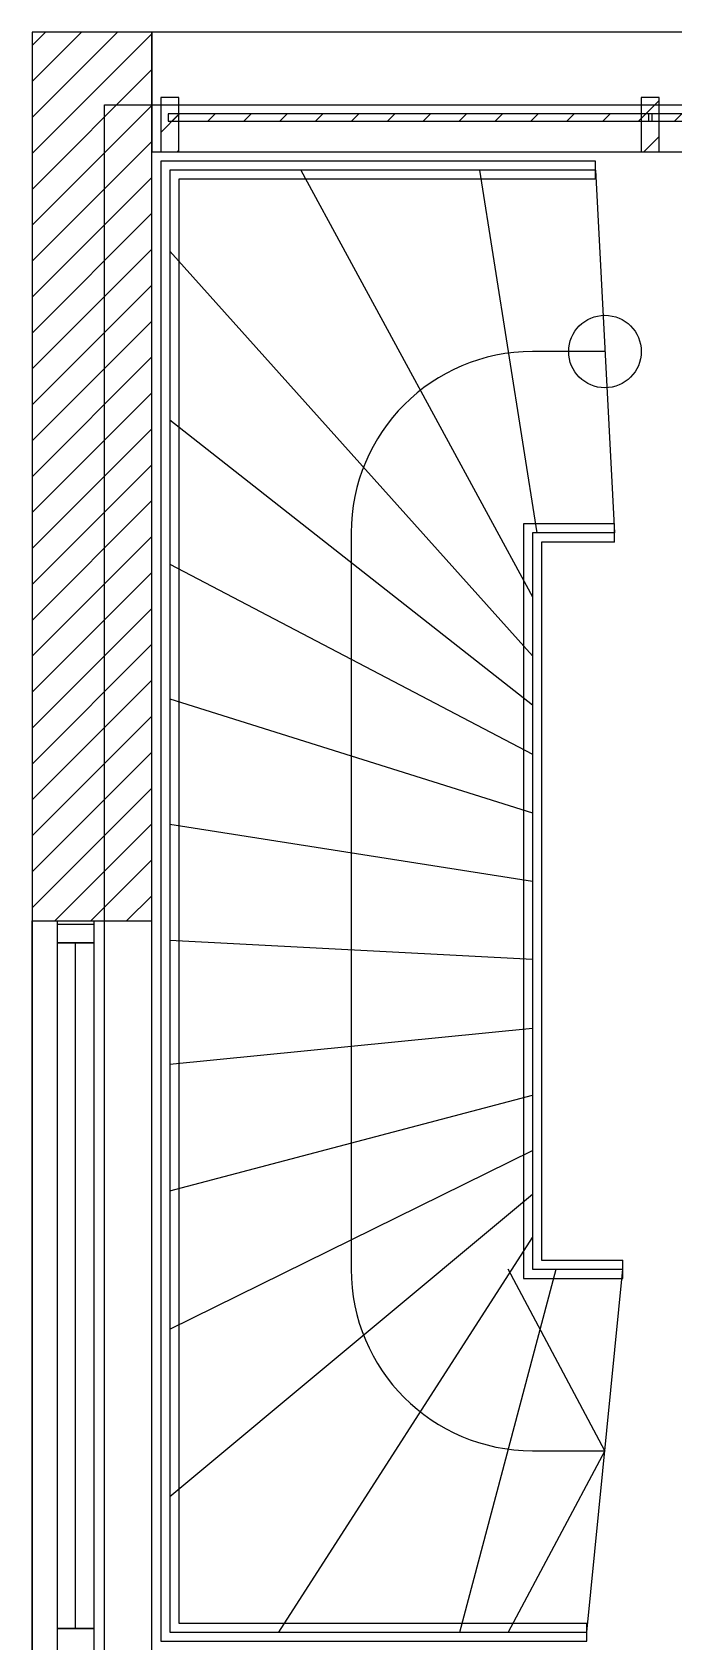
# Model space of a CAD drawing. Header units: millimetres. Extents: x -214 to 77166, y -5099 to 21069.
# Drawn here: x 59096 to 60866, y 14703 to 19139 of the extents above; entities that cross this region are included whole.
import ezdxf

# ---------------------------------------------------------------- set-up
doc = ezdxf.new("R2010")
doc.units = ezdxf.units.MM
doc.header["$MEASUREMENT"] = 0
for name, color, linetype in [('A-01SC-----', 7, 'Continuous'), ('A-01SC-----Ytterväggar2', 7, 'Continuous'), ('A-01SH-----', 1, 'Continuous'), ('A-01SZ-----', 1, 'Continuous'), ('A-42-------', 1, 'Continuous')]:
    doc.layers.add(name, color=color, linetype=linetype)
pattern_1 = [(45, (0, 0), (-49.497474, 49.497474), [])]

msp = doc.modelspace()

# ---------------------------------------------------------------- hatches: boundary and pattern name
at = {"layer": 'A-01SC-----', "linetype": 'Continuous'}
h = msp.add_hatch(dxfattribs=at)
h.set_pattern_fill('BRANDSÄKRARE', color=256, style=0, pattern_type=2)
h.set_pattern_definition(pattern_1)
h.paths.add_polyline_path([(59426.2, 19139.3), (59096.2, 19139.3), (59096.2, 16690), (59166.2, 16690), (59266.2, 16690), (59426.2, 16690)])
at = {"layer": 'A-01SZ-----', "linetype": 'Continuous'}
h = msp.add_hatch(dxfattribs=at)
h.set_pattern_fill('BRANDSÄKRARE', color=256, style=0, pattern_type=2)
h.set_pattern_definition(pattern_1)
h.paths.add_polyline_path([(59451.1, 18959.3), (59451.1, 18809.3), (59501.1, 18809.3), (59501.1, 18959.3)])
h = msp.add_hatch(dxfattribs=at)
h.set_pattern_fill('BRANDSÄKRARE', color=256, style=0, pattern_type=2)
h.set_pattern_definition(pattern_1)
h.paths.add_polyline_path([(60776.1, 18959.3), (60776.1, 18809.3), (60826.1, 18809.3), (60826.1, 18959.3)])
h = msp.add_hatch(dxfattribs=at)
h.set_pattern_fill('BRANDSÄKRARE', color=256, style=0, pattern_type=2)
h.set_pattern_definition(pattern_1)
h.paths.add_polyline_path([(59471.1, 18894.3), (60806.1, 18894.3), (60806.1, 18914.3), (59471.1, 18914.3)])
h = msp.add_hatch(dxfattribs=at)
h.set_pattern_fill('BRANDSÄKRARE', color=256, style=0, pattern_type=2)
h.set_pattern_definition(pattern_1)
h.paths.add_polyline_path([(62131.1, 18914.3), (60796.1, 18914.3), (60796.1, 18894.3), (62131.1, 18894.3)])

# ---------------------------------------------------------------- linework, layer by layer
at = {"layer": 'A-01SC-----'}
for p, q in [((59096.2, 16690), (59166.2, 16690)), ((59166.2, 16690), (59266.2, 16690)), ((59266.2, 16690), (59426.2, 16690))]:
    msp.add_line(p, q, dxfattribs=at)
at = {"layer": 'A-01SC-----', "flags": 128}
for points in [[(59426.2, 19139.3), (59096.2, 19139.3)], [(59096.2, 19139.3), (59096.2, 16690)], [(59426.2, 16690), (59426.2, 19139.3)]]:
    msp.add_lwpolyline(points, dxfattribs=at)
at = {"layer": 'A-01SC-----Ytterväggar2', "flags": 128}
for points in [[(62505.9, 19139.3), (59096.2, 19139.3)], [(59096.2, 19139.3), (59096.2, 14680)], [(62175.9, 19139.3), (59426.2, 19139.3)], [(59426.2, 19139.3), (59426.2, 18809.3)], [(59296.2, 18939.3), (62305.9, 18939.3)], [(59296.2, 14680), (59296.2, 18939.3)], [(59426.2, 18809.3), (62175.9, 18809.3)]]:
    msp.add_lwpolyline(points, dxfattribs=at)
at = {"layer": 'A-01SH-----'}
for p, q in [((60650, 18784.2), (59451.2, 18784.2)), ((59451.2, 18784.2), (59451.2, 14705)), ((60650, 18734.2), (60650, 18784.2)), ((60650, 18759.2), (59476.2, 18759.2)), ((59476.2, 18759.2), (59476.2, 14730)), ((59501.2, 18734.2), (59501.2, 14755)), ((60650, 18734.2), (59501.2, 18734.2)), ((59837.3, 18759.2), (60476.2, 17583)), ((59837.3, 18759.2), (60476.2, 17583)), ((60330, 18759.2), (60488.1, 17759.2)), ((60330, 18759.2), (60488.1, 17759.2)), ((60650, 18759.2), (60702.4, 17759.2)), ((60650, 18759.2), (60702.4, 17759.2)), ((60650, 18759.2), (60702.4, 17759.2)), ((59476.2, 18535.5), (60476.2, 17421)), ((59476.2, 18535.5), (60476.2, 17421)), ((60676.2, 18259.2), (60476.2, 18259.2)), ((59476.2, 18070.6), (60476.2, 17285.2)), ((59476.2, 18070.6), (60476.2, 17285.2)), ((59976.2, 17759.2), (59976.2, 15730)), ((60676.2, 17784.2), (60451.2, 17784.2)), ((60451.2, 17784.2), (60451.2, 15705)), ((60702.4, 17759.2), (60476.2, 17759.2)), ((60476.2, 17759.2), (60476.2, 15730)), ((60702.4, 17784.2), (60676.2, 17784.2)), ((60702.4, 17734.2), (60702.4, 17784.2)), ((60501.2, 17734.2), (60501.2, 15755)), ((60676.2, 17734.2), (60501.2, 17734.2)), ((60702.4, 17734.2), (60676.2, 17734.2)), ((59476.2, 17673.1), (60476.2, 17149.5)), ((59476.2, 17673.1), (60476.2, 17149.5)), ((59476.2, 17301.7), (60476.2, 16987.5)), ((59476.2, 17301.7), (60476.2, 16987.5)), ((59476.2, 16956.5), (60476.2, 16799.4)), ((59476.2, 16956.5), (60476.2, 16799.4)), ((59476.2, 16637.4), (60476.2, 16585.1)), ((59476.2, 16637.4), (60476.2, 16585.1)), ((59476.2, 16294.9), (60476.2, 16394.3)), ((59476.2, 16294.9), (60476.2, 16394.3)), ((59476.2, 15946.2), (60476.2, 16209.6)), ((59476.2, 15946.2), (60476.2, 16209.6)), ((59476.2, 15565.2), (60476.2, 16057.3)), ((59476.2, 15565.2), (60476.2, 16057.3)), ((59476.2, 15103.7), (60476.2, 15937.3)), ((59476.2, 15103.7), (60476.2, 15937.3)), ((59776.2, 14730), (60476.2, 15817.3)), ((59776.2, 14730), (60476.2, 15817.3)), ((60501.2, 15755), (60676.2, 15755)), ((60676.2, 15755), (60725.9, 15755)), ((60725.9, 15705), (60725.9, 15755)), ((60275.9, 14730), (60541.2, 15730)), ((60275.9, 14730), (60541.2, 15730)), ((60676.2, 15230), (60409.6, 15730)), ((60451.2, 15705), (60676.2, 15705)), ((60476.2, 15730), (60725.9, 15730)), ((60626.5, 14730), (60725.9, 15730)), ((60626.5, 14730), (60725.9, 15730)), ((60676.2, 15705), (60725.9, 15705)), ((60676.2, 15230), (60409.6, 14730)), ((60476.2, 15230), (60676.2, 15230)), ((59476.2, 14730), (60626.5, 14730)), ((59501.2, 14755), (60626.5, 14755)), ((60626.5, 14705), (60626.5, 14755)), ((59451.2, 14705), (60626.5, 14705))]:
    msp.add_line(p, q, dxfattribs=at)
msp.add_circle((60676.2, 18259.2), 100, dxfattribs=at)
for centre, start, end in [((60476.2, 17759.2), 90, 180), ((60476.2, 15730), 180, 270)]:
    msp.add_arc(centre, 500, start, end, dxfattribs=at)
at = {"layer": 'A-01SZ-----'}
for p, q in [((59451.1, 18959.3), (59451.1, 18809.3)), ((59501.1, 18959.3), (59451.1, 18959.3)), ((59501.1, 18809.3), (59501.1, 18959.3)), ((60776.1, 18959.3), (60776.1, 18809.3)), ((60826.1, 18959.3), (60776.1, 18959.3)), ((60826.1, 18809.3), (60826.1, 18959.3)), ((60806.1, 18914.3), (59471.1, 18914.3)), ((59471.1, 18914.3), (59471.1, 18894.3)), ((62131.1, 18914.3), (60796.1, 18914.3)), ((60796.1, 18914.3), (60796.1, 18894.3)), ((60806.1, 18894.3), (60806.1, 18914.3)), ((59471.1, 18894.3), (60806.1, 18894.3)), ((60796.1, 18894.3), (62131.1, 18894.3)), ((59451.1, 18809.3), (59501.1, 18809.3)), ((60776.1, 18809.3), (60826.1, 18809.3))]:
    msp.add_line(p, q, dxfattribs=at)
at = {"layer": 'A-42-------'}
for p, q in [((59096.2, 14680), (59096.2, 16690)), ((59166.2, 16630), (59166.2, 16690)), ((59166.2, 16690), (59266.2, 16690)), ((59266.2, 16680), (59166.2, 16680)), ((59266.2, 16690), (59266.2, 16630)), ((59426.2, 14680), (59426.2, 16690)), ((59166.2, 16630), (59216.2, 16630)), ((59166.2, 14740), (59166.2, 16630)), ((59216.2, 16630), (59166.2, 16630)), ((59216.2, 16630), (59266.2, 16630)), ((59266.2, 16630), (59216.2, 16630)), ((59216.2, 14740), (59216.2, 16630)), ((59266.2, 16630), (59266.2, 14740)), ((59216.2, 14740), (59166.2, 14740)), ((59166.2, 14680), (59166.2, 14740)), ((59166.2, 14740), (59216.2, 14740)), ((59266.2, 14740), (59216.2, 14740)), ((59216.2, 14740), (59266.2, 14740)), ((59266.2, 14740), (59266.2, 14680))]:
    msp.add_line(p, q, dxfattribs=at)

doc.saveas('drawing.dxf')
